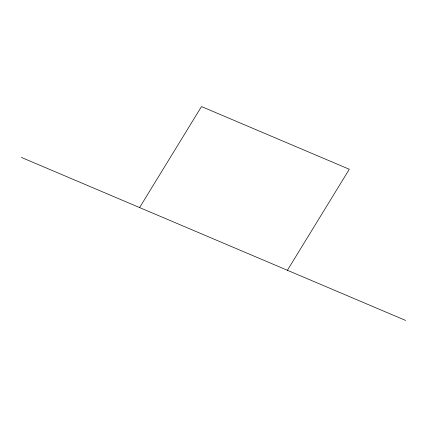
<?xml version="1.0" encoding="UTF-8"?>
<svg xmlns="http://www.w3.org/2000/svg" width="427" height="427" viewBox="0 0 427 427"><rect width="100%" height="100%" fill="white"/><g stroke="black" fill="none" stroke-linecap="round" stroke-linejoin="round"><path stroke-width="0.64" d="M139.597 207.57L201.485 106.558L349.297 169.268L287.403 270.275M21.35 157.403L405.65 320.442"/></g></svg>
